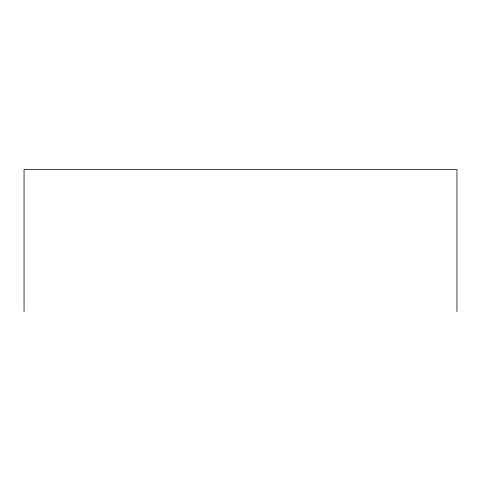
<?xml version="1.0" encoding="UTF-8"?>
<svg xmlns="http://www.w3.org/2000/svg" width="481" height="481" viewBox="0 0 481 481"><rect width="100%" height="100%" fill="white"/><g stroke="black" fill="none" stroke-linecap="round" stroke-linejoin="round"><path stroke-width="0.72" d="M456.95 311.556L456.95 169.444L24.05 169.444L24.05 311.556"/></g></svg>
